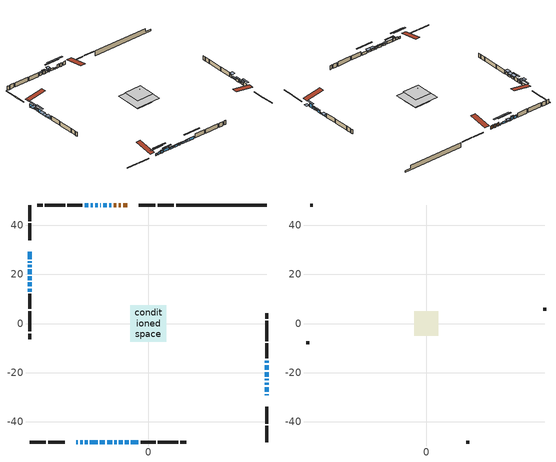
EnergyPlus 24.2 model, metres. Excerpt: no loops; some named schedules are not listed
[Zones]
conditioned space
 floor outside (Floor1 construction): -2.69,-2.69 -2.69,2.69 2.69,2.69 2.69,-2.69 z1.22
 floor outside (Floor2 construction): -1.1,-1.1 -1.1,1.1 1.1,1.1 1.1,-1.1 z1.22
 floor adiabatic (AdiabaticFloorConstruction): -7.41,-7.41 -7.41,7.41 7.41,7.41 7.41,-7.41 z1.22
 floor foundation (Slab1 construction): -4.73,-4.49 -4.73,4.49 4.73,4.49 4.73,-4.49 z-1.52
 wall outside (RimJoist1 construction): 10.38,48.19 3.86,48.19 / -48.19,-48.19 -41.67,-48.19 / -48.19,48.19 -48.19,41.67 / 48.19,-48.19 48.19,-41.67 z1.22:1.52
 wall outside (RimJoist2 construction): 2.93,48.19 -3.87,48.19 / -40.74,-48.19 -33.94,-48.19 / -48.19,40.74 -48.19,33.94 / 48.19,-40.74 48.19,-33.94 z1.22:1.52
 wall outside (AdiabaticWallConstruction 1): -8.56,48.19 -10.15,48.19 / -11.08,48.19 -12.03,48.19 / -12.96,48.19 -14.03,48.19 z1.22:3.25
 wall outside (AdiabaticWallConstruction): 48.19,-29.25 48.19,-28.69 z1.22:1.43; -29.25,-48.19 -28.64,-48.19 / -16.73,-48.19 -14.7,-48.19 / -13.77,-48.19 -12.85,-48.19 z1.22:2.29; -27.71,-48.19 -26.69,-48.19 / -48.19,29.25 -48.19,26.2 / 48.19,-21.57 48.19,-19.74 / -25.77,-48.19 -24.7,-48.19 / -23.77,-48.19 -20.57,-48.19 / -24.33,48.19 -25.85,48.19 / -48.19,14.17 -48.19,12.95 / -7.02,-48.19 -3.97,-48.19 z1.22:2.74; -14.96,48.19 -15.87,48.19 z1.22:2.14; -16.8,48.19 -18.33,48.19 / -48.19,19.18 -48.19,17.66 z1.22:2.44; -19.25,48.19 -19.61,48.19 / -48.19,23.83 -48.19,22.92 / 48.19,-24.95 48.19,-24.03 / 48.19,-16 48.19,-15.09 z1.22:2.75; 48.19,-27.76 48.19,-25.88 z1.22:3.3; -48.19,25.27 -48.19,24.76 z1.22:2.85; -48.19,21.99 -48.19,20.11 z1.22:3.33; 48.19,-23.11 48.19,-22.5 z1.22:2.69; 48.19,-18.81 48.19,-16.93 z1.22:1.73; -19.64,-48.19 -17.66,-48.19 z1.22:1.98; -20.54,48.19 -21.56,48.19 z1.22:2.59; -22.48,48.19 -23.4,48.19 z1.22:3.2; -48.19,16.73 -48.19,15.1 / -11.93,-48.19 -10.4,-48.19 / -9.48,-48.19 -7.95,-48.19 z1.22:2.19
 wall outside (Wall1 construction): -26.78,48.19 -32.86,48.19 / -3.04,-48.19 3.04,-48.19 / -48.19,12.03 -48.19,5.95 / 48.19,-14.16 48.19,-8.08 z1.22:3.66
 wall outside (Wall2 construction): -33.79,48.19 -41.99,48.19 / 3.96,-48.19 12.17,-48.19 / -48.19,5.02 -48.19,-3.19 / 48.19,-7.15 48.19,1.05 z1.22:3.66
 wall outside (Wall3 construction): -42.92,48.19 -45.19,48.19 / 13.1,-48.19 15.37,-48.19 / -48.19,-4.12 -48.19,-6.38 / 48.19,1.98 48.19,4.25 z1.22:3.66
 wall foundation (FoundationWall1 construction): 11.3,48.19,-1.52 11.3,48.19,1.22 44.5,48.19,1.22 44.5,48.19,-0.59 48.19,48.19,-0.59 48.19,48.19,-1.52
 window (WindowConstruction 25): 48.19,-29.25 48.19,-28.69 z1.22:1.42
 window (WindowConstruction 4): -29.25,-48.19 -28.64,-48.19 z1.22:2.29
 window (WindowConstruction 5): -27.71,-48.19 -26.69,-48.19 z1.22:2.74
 window (WindowConstruction 6): -14.96,48.19 -15.87,48.19 z1.22:2.13
 window (WindowConstruction 7): -16.8,48.19 -18.32,48.19 z1.22:2.44
 window (WindowConstruction 8): -19.25,48.19 -19.61,48.19 z1.22:2.74
 window (WindowConstruction 9): 48.19,-27.76 48.19,-25.88 z1.22:3.3
 window (WindowConstruction 10): -48.19,29.25 -48.19,26.2 z1.22:2.74
 window (WindowConstruction 26): -48.19,25.27 -48.19,24.76 z1.22:2.84
 window (WindowConstruction 11): -48.19,23.83 -48.19,22.92 z1.22:2.74
 window (WindowConstruction 12): -48.19,21.99 -48.19,20.11 z1.22:3.33
 window (WindowConstruction 13): 48.19,-24.95 48.19,-24.04 z1.22:2.74
 window (WindowConstruction 14): 48.19,-23.11 48.19,-22.5 z1.22:2.69
 window (WindowConstruction 15): 48.19,-21.57 48.19,-19.74 z1.22:2.74
 window (WindowConstruction 16): 48.19,-18.81 48.19,-16.93 z1.22:1.73
 window (WindowConstruction 17): -25.77,-48.19 -24.7,-48.19 z1.22:2.74
 window (WindowConstruction 18): -23.77,-48.19 -20.57,-48.19 z1.22:2.74
 window (WindowConstruction 19): -19.64,-48.19 -17.66,-48.19 z1.22:1.98
 window (WindowConstruction): -48.19,19.18 -48.19,17.66 z1.22:2.44
 window (WindowConstruction 20): -16.73,-48.19 -14.7,-48.19 z1.22:2.29
 window (WindowConstruction 21): -13.77,-48.19 -12.86,-48.19 z1.22:2.29
 window (WindowConstruction 22): -20.54,48.19 -21.56,48.19 z1.22:2.59
 window (WindowConstruction 23): -22.49,48.19 -23.4,48.19 z1.22:3.2
 window (WindowConstruction 24): -24.33,48.19 -25.85,48.19 z1.22:2.74
 window (WindowConstruction 27): -48.19,16.73 -48.19,15.1 z1.22:2.19
 window (WindowConstruction 28): -11.93,-48.19 -10.4,-48.19 z1.22:2.19
 window (WindowConstruction 29): -9.47,-48.19 -7.95,-48.19 z1.22:2.19
 window (WindowConstruction 1): -48.19,14.17 -48.19,12.95 z1.22:2.74
 window (WindowConstruction 2): 48.19,-16 48.19,-15.09 z1.22:2.74
 window (WindowConstruction 3): -7.02,-48.19 -3.97,-48.19 z1.22:2.74
 door (Door): -8.56,48.19 -10.15,48.19 z1.22:3.25
 door (Door 1): -11.08,48.19 -12.03,48.19 z1.22:3.25
 door (Door 2): -12.96,48.19 -14.03,48.19 z1.22:3.25
 ceiling adiabatic (AdiabaticFloorConstruction): 7.41,-7.41 7.41,7.41 -7.41,7.41 -7.41,-7.41 z1.22
attic - vented
 floor to conditioned space (Floor3 construction Reversed): -4.95,-4.95 -4.95,4.95 4.95,4.95 4.95,-4.95 z3.66
 floor to conditioned space (Floor4 construction Reversed): -2.69,-2.69 -2.69,2.69 2.69,2.69 2.69,-2.69 z3.66
 wall outside (Wall4 construction): -46.12,48.19 -47.26,48.19 / 16.29,-48.19 17.43,-48.19 / -48.19,-7.31 -48.19,-8.45 / 48.19,5.18 48.19,6.32 z1.22:3.66
 roof outside (Roof1 construction): -7.63,48.19,3.66 -7.63,37.01,5.52 -4.8,37.01,5.52 -4.8,48.19,3.66; -30.18,-48.19,3.66 -30.18,-37.01,5.52 -33.01,-37.01,5.52 -33.01,-48.19,3.66; -48.19,30.18,3.66 -37.01,30.18,5.52 -37.01,33.01,5.52 -48.19,33.01,3.66; 48.19,-30.18,3.66 37.01,-30.18,5.52 37.01,-33.01,5.52 48.19,-33.01,3.66
shading: 48.19,-28.08 48.19,-29.86 50.01,-29.86 50.01,-28.08 z2.03; -24.98,-48.19 -32.91,-48.19 -32.91,-48.8 -24.98,-48.8 z5.95; -23.03,-48.19 -31.37,-48.19 -31.37,-48.8 -23.03,-48.8 z6.4; -20.44,48.19 -10.39,48.19 -10.39,48.8 -20.44,48.8 z6.7; -21.98,48.19 -13.14,48.19 -13.14,48.8 -21.98,48.8 z6.1; -20.22,48.19 -18.64,48.19 -18.64,50.01 -20.22,50.01 z3.35; 48.19,-24.66 48.19,-28.98 48.8,-28.98 48.8,-24.66 z4.52; -48.19,24.68 -48.19,30.77 -48.8,30.77 -48.8,24.68 z4.26; -48.19,24.15 -48.19,25.88 -50.93,25.88 -50.93,24.15 z3.45; -48.19,22.62 -48.19,24.13 -48.8,24.13 -48.8,22.62 z3.04; -48.19,18.59 -48.19,23.51 -48.8,23.51 -48.8,18.59 z4.85; 48.19,-23.74 48.19,-25.25 48.8,-25.25 48.8,-23.74 z3.04; 48.19,-22.2 48.19,-23.41 48.8,-23.41 48.8,-22.2 z2.99; 48.19,-19.44 48.19,-21.87 48.8,-21.87 48.8,-19.44 z3.04; 48.19,-16.63 48.19,-19.11 48.8,-19.11 48.8,-16.63 z2.03; -24.4,-48.19 -26.06,-48.19 -26.06,-48.8 -24.4,-48.8 z3.04; -19.35,-48.19 -24.99,-48.19 -24.99,-48.8 -19.35,-48.8 z3.96; -17.05,-48.19 -20.25,-48.19 -20.25,-48.8 -17.05,-48.8 z2.59; -48.19,17.05 -48.19,19.79 -50.01,19.79 -50.01,17.05 z3.05; -14.4,-48.19 -17.03,-48.19 -17.03,-48.8 -14.4,-48.8 z2.59; -12.56,-48.19 -14.07,-48.19 -14.07,-48.8 -12.56,-48.8 z2.59; -21.86,48.19 -20.24,48.19 -20.24,48.8 -21.86,48.8 z2.89; -23.7,48.19 -22.19,48.19 -22.19,48.8 -23.7,48.8 z3.5; -26.15,48.19 -24.03,48.19 -24.03,48.8 -26.15,48.8 z3.04; -48.19,14.49 -48.19,17.34 -50.01,17.34 -50.01,14.49 z2.8; -10.1,-48.19 -12.23,-48.19 -12.23,-49.71 -10.1,-49.71 z2.48; -7.65,-48.19 -9.77,-48.19 -9.77,-49.71 -7.65,-49.71 z2.48; -48.19,12.34 -48.19,14.78 -50.01,14.78 -50.01,12.34 z3.35; 48.19,-14.48 48.19,-16.61 50.01,-16.61 50.01,-14.48 z3.35; -0.31,-48.19 -10.68,-48.19 -10.68,-48.8 -0.31,-48.8 z6.4
[Building]
Building 1: Terrain=Suburbs
[Site:Location]
Whitehorse AP_YT: Latitude {deg}=60.71; Longitude {deg}=-135.07; Time Zone {hr}=-8; Elevation {m}=706; Keep Site Location Information=Yes
[Site:GroundTemperature:Shallow]
-5.4229, -7.73249, -7.91745, -6.82143, -2.42154, 1.95786, 5.75456, 8.15968, 8.36401, 6.40785, 2.70796, -1.53709
[Site:WaterMainsTemperature]
Calculation Method=Schedule; Temperature Schedule=mains temperature schedule
[Material] Roughness=Rough; Thermal Absorptance=0.9
Name | Thickness {m} | Conductivity {W/m-K} | Density {kg/m3} | Specific Heat {J/kg-K} | Solar Absorptance | Visible Absorptance
asphalt or fiberglass shingles | 0.00635 | 0.162714 | 1121.4 | 1465.45 | 0.4 | 0.4
ceiling loosefill ins | 0.423333 | 0.0480833 | 16.02 | 1046.75 | 0.7 | 0.7
ceiling loosefill ins 1 | 0.254 | 0.0480833 | 16.02 | 1046.75 | 0.7 | 0.7
ceiling stud and cavity | 0.1397 | 0.0912971 | 65.682 | 1177.47 | 0.7 | 0.7
ceiling stud and cavity 1 | 0.1397 | 0.0871837 | 65.682 | 1177.47 | 0.7 | 0.7
concrete 4.0 in. | 0.1016 | 1.803125 | 2242.8 | 837.4 | 0.7 | 0.7
concrete 8.0 in. | 0.2032 | 1.803125 | 2242.8 | 837.4 | 0.7 | 0.7
door material | 0.04445 | 0.0451087 | 512.64 | 1214.23 | 0.7 | 0.7
exterior vertical ins | 0.119016 | 0.029427 | 32.04 | 1214.23 | 0.7 | 0.7
floor covering | 0.0127 | 0.0433444 | 54.468 | 1339.84 | 0.6 | 0.6
floor rigid ins; rim joist rigid ins | 0.103632 | 0.029427 | 32.04 | 1214.23 | 0.7 | 0.7
floor rigid ins 1; wall rigid ins 1 | 0.512978 | 0.029427 | 32.04 | 1214.23 | 0.7 | 0.7
floor stud and cavity | 0.1397 | 0.118734 | 92.3553 | 1139.71 | 0.7 | 0.7
floor stud and cavity 1 | 0.1397 | 0.223993 | 92.3553 | 1139.71 | 0.7 | 0.7
floor stud and cavity 2 | 0.1397 | 1.75129 | 37.0049 | 1207.88 | 0.7 | 0.7
furniture material conditioned space 1 | 0.1524 | 0.115458 | 640.8 | 1214.23 | 0.6 | 0.6
gypsum board | 0.0127 | 0.160291 | 801 | 837.4 | 0.6 | 0.6
gypsum board 1 | 0.0127 | 0.160291 | 801 | 837.4 | 0.7 | 0.7
osb sheathing 0.5 in. | 0.0127 | 0.115458 | 512.64 | 1214.23 | 0.7 | 0.7
osb sheathing 0.75 in. | 0.01905 | 0.115458 | 512.64 | 1214.23 | 0.7 | 0.7
osb sheathing 2.0 in. | 0.0508 | 0.115458 | 512.64 | 1214.23 | 0.7 | 0.7
rim joist stud and cavity | 0.0508 | 0.0729309 | 125.044 | 1163.47 | 0.6 | 0.6
rim joist stud and cavity 1 | 0.0508 | 0.0575183 | 125.044 | 1163.47 | 0.6 | 0.6
wall rigid ins | 0.051816 | 0.029427 | 32.04 | 1214.23 | 0.7 | 0.7
wall stud and cavity | 0.1397 | 0.0735976 | 139.0536 | 1170.24 | 0.7 | 0.7
wall stud and cavity 1 | 0.1397 | 0.0714115 | 139.0536 | 1170.24 | 0.7 | 0.7
wall stud and cavity 2 | 0.1397 | 0.0723229 | 139.0536 | 1170.24 | 0.7 | 0.7
wall stud and cavity 3 | 0.0889 | 6.1454 | 50.32683 | 1063.81 | 0.6 | 0.6
wall stud and cavity 4 | 0.0889 | 0.380278 | 52.3479 | 1209.89 | 0.7 | 0.7
wall stud and cavity 5 | 0.0889 | 0.391764 | 83.0341 | 1211.67 | 0.7 | 0.7
wood siding | 0.0254 | 0.102417 | 544.68 | 1172.36 | 0.4 | 0.4
wood siding 1 | 0.00254 | 0.102417 | 544.68 | 1172.36 | 0.4 | 0.4
wood siding 2; wood siding 3; wood siding 4 | 0.0254 | 0.102417 | 544.68 | 1172.36 | 0.7 | 0.7
[WindowMaterial:SimpleGlazingSystem]
Name | U-Factor {W/m2-K} | Solar Heat Gain Coefficient
WindowMaterial | 1.919164 | 0.55
WindowMaterial 1 | 2.76746 | 0.63
WindowMaterial 10 | 2.78392 | 0.59
WindowMaterial 11 | 4.17333 | 0.68
WindowMaterial 12 | 1.9396 | 0.53
WindowMaterial 13 | 1.91746 | 0.56
WindowMaterial 14 | 1.92882 | 0.55
WindowMaterial 15 | 1.927681 | 0.54
WindowMaterial 16 | 2.79244 | 0.7
WindowMaterial 17 | 2.77711 | 0.65
WindowMaterial 18 | 1.950393 | 0.51
WindowMaterial 19 | 1.9027 | 0.58
WindowMaterial 2 | 1.88964 | 0.59
WindowMaterial 20 | 2.76916 | 0.5
WindowMaterial 21 | 1.88339 | 0.6
WindowMaterial 22 | 1.90667 | 0.56
WindowMaterial 23 | 2.6732 | 0.4
WindowMaterial 24 | 2.762347 | 0.61
WindowMaterial 25 | 2.77995 | 0.66
WindowMaterial 26 | 2.779381 | 0.66
WindowMaterial 27 | 2.78392 | 0.57
WindowMaterial 3 | 1.99525 | 0.46
WindowMaterial 4 | 2.77995 | 0.67
WindowMaterial 5 | 1.90894 | 0.57
WindowMaterial 6 | 2.78847 | 0.62
WindowMaterial 7 | 2.74588 | 0.56
WindowMaterial 8 | 4.181847 | 0.68
WindowMaterial 9 | 1.86863 | 0.61
[Construction]
AdiabaticFloorConstruction: floor stud and cavity 2, floor rigid ins 1, osb sheathing 0.75 in., floor covering
AdiabaticWallConstruction: wood siding 3, wall rigid ins 1, wall stud and cavity 4, gypsum board
AdiabaticWallConstruction 1: wood siding 4, wall rigid ins 1, wall stud and cavity 4, gypsum board
Door; Door 1; Door 2: door material
Floor1 construction: floor stud and cavity, floor rigid ins, osb sheathing 0.75 in., floor covering
Floor2 construction: floor stud and cavity 1, floor rigid ins, osb sheathing 0.75 in., floor covering
Floor3 construction Reversed: gypsum board, ceiling stud and cavity, ceiling loosefill ins
Floor4 construction Reversed: gypsum board, ceiling stud and cavity 1, ceiling loosefill ins 1
FoundationWall1 construction: concrete 8.0 in., gypsum board 1
furniture construction conditioned space 1: furniture material conditioned space 1
PartitionWallConstruction: gypsum board, wall stud and cavity 5, gypsum board
RimJoist1 construction: wood siding 2, rim joist rigid ins, osb sheathing 2.0 in., rim joist stud and cavity
RimJoist2 construction: wood siding 2, rim joist rigid ins, osb sheathing 2.0 in., rim joist stud and cavity 1
Roof1 construction: asphalt or fiberglass shingles
Slab1 construction: concrete 4.0 in.
Wall1 construction: wood siding, wall rigid ins, osb sheathing 0.5 in., wall stud and cavity, gypsum board
Wall2 construction: wood siding, wall rigid ins, osb sheathing 0.5 in., wall stud and cavity 1, gypsum board
Wall3 construction: wood siding, wall rigid ins, osb sheathing 0.5 in., wall stud and cavity 2, gypsum board
Wall4 construction: wood siding 1, wall stud and cavity 3
WindowConstruction: WindowMaterial
WindowConstruction 1; WindowConstruction 3: WindowMaterial 1
WindowConstruction 10: WindowMaterial 9
WindowConstruction 11: WindowMaterial 10
WindowConstruction 12: WindowMaterial 11
WindowConstruction 13: WindowMaterial 12
WindowConstruction 14: WindowMaterial 13
WindowConstruction 15; WindowConstruction 2: WindowMaterial 2
WindowConstruction 16: WindowMaterial 14
WindowConstruction 17: WindowMaterial 15
WindowConstruction 18: WindowMaterial 16
WindowConstruction 19: WindowMaterial 17
WindowConstruction 20: WindowMaterial 18
WindowConstruction 21: WindowMaterial 19
WindowConstruction 22: WindowMaterial 20
WindowConstruction 23: WindowMaterial 21
WindowConstruction 24: WindowMaterial 22
WindowConstruction 25: WindowMaterial 23
WindowConstruction 26: WindowMaterial 24
WindowConstruction 27: WindowMaterial 25
WindowConstruction 28: WindowMaterial 26
WindowConstruction 29: WindowMaterial 27
WindowConstruction 4: WindowMaterial 3
WindowConstruction 5: WindowMaterial 4
WindowConstruction 6: WindowMaterial 5
WindowConstruction 7: WindowMaterial 6
WindowConstruction 8: WindowMaterial 7
WindowConstruction 9: WindowMaterial 8
[Zone] Multiplier=1; Part of Total Floor Area=Yes
Name | Volume {m3}
attic - vented | 39.1318
conditioned space | 818
[Space]
Name | Zone | Volume {m3}
attic - vented 1 | attic - vented | 39.1318
conditioned space 1 | conditioned space | 818
[ZoneInfiltration:EffectiveLeakageArea]
infil attic - vented 1: Zone or Space=attic - vented 1; Schedule=Always On Discrete; Effective Air Leakage Area {cm2}=4004.84; Stack Coefficient=0.000299137; Wind Coefficient=1.16857e-05
[ZoneMixing]
whole house fan mix: Zone or Space=attic - vented; Schedule=Always On Continuous; Design Flow Rate Calculation Method=Flow/Zone; Design Flow Rate {m3/s}=0; Source Zone or Space=conditioned space
[SurfaceProperty:ExposedFoundationPerimeter]
Slab1: Exposed Perimeter Calculation Method=TotalExposedPerimeter; Total Exposed Perimeter {m}=36.881
[InternalMass] Zone or ZoneList=conditioned space; Space or SpaceList=conditioned space 1
Name | Construction | Surface Area {m2}
furniture mass conditioned space 1 | furniture construction conditioned space 1 | 135.36
partition wall mass | PartitionWallConstruction | 338.399
[Lights]
interior lighting: Zone or ZoneList or Space or SpaceList=conditioned space 1; Schedule=interior lighting schedule; Design Level Calculation Method=LightingLevel; Lighting Level {W}=343.2; Return Air Fraction=0; Fraction Radiant=0.6; Fraction Visible=0.2; Fraction Replaceable=1
[People]
occupants: Zone or ZoneList or Space or SpaceList=conditioned space 1; Number of People Schedule=occupants schedule; Number of People Calculation Method=People; Number of People=3; Fraction Radiant=0.314171; Sensible Heat Fraction=0.56303; Activity Level Schedule=occupants activity schedule; Carbon Dioxide Generation Rate {m3/s-W}=0; Enable ASHRAE 55 Comfort Warnings=No; Mean Radiant Temperature Calculation Type=EnclosureAveraged
[ElectricEquipment] Zone or ZoneList or Space or SpaceList=conditioned space 1; Design Level Calculation Method=EquipmentLevel
Name | Schedule | Design Level {W} | Fraction Latent | Fraction Radiant | Fraction Lost
clothes dryer | clothes dryer schedule | 140.772 | 0.015 | 0.081 | 0.85
clothes washer | clothes washer schedule | 32.1985 | 0.03 | 0.162 | 0.7
cooking range | cooking range schedule | 215.147 | 0.08 | 0.432 | 0.2
dishwasher | dishwasher schedule | 66.8632 | 0.3 | 0.18 | 0.4
fridge | fridge schedule | 72.9452 | 0 | 0.6 | 0
mech vent bath fan 0 | mech vent bath fan 0 schedule | 25.1 | 0 | 0 | 1
mech vent bath fan 1 | mech vent bath fan 1 schedule | 25.1 | 0 | 0 | 1
mech vent house fan | mech vent house fan schedule | 19.9167 | 0 | 0 | 0.5
mech vent house fan cfis | mech vent house fan cfis schedule | 0 | 0 | 0 | 0
mech vent range fan 0 | mech vent range fan 0 schedule | 57 | 0 | 0 | 1
misc plug loads | misc plug loads schedule | 494.7 | 0.045 | 0.513 | 0.1
whole house fan | Always On Discrete | 0 | 0 | 0 | 1
[OtherEquipment] Zone or ZoneList or Space or SpaceList=conditioned space 1; Design Level Calculation Method=EquipmentLevel
Name | Fuel Type | Schedule | Design Level {W} | Fraction Latent | Fraction Radiant | Fraction Lost
clothes dryer 1 | Electricity | clothes dryer schedule | 0 | 0.015 | 0.081 | 0.85
cooking range 1 | Electricity | cooking range schedule | 0 | 0.08 | 0.432 | 0.2
general water use latent | None | general water use schedule | 62.594 | 1 | 0 | 0
general water use sensible | None | general water use schedule | -61.6891 | 0 | 0.6 | 0
mech vent house fan latent load | None | Always On Discrete | 0 | 1 | 0 | 0
mech vent house fan sensible load | None | Always On Discrete | 0 | 0 | 0 | 0
water heater energy adjustment1 | Electricity | Always On Discrete | 0.01 | 0 | 0 | 1
[ZoneInfiltration:DesignFlowRate] Zone or ZoneList or Space or SpaceList=conditioned space 1; Schedule=Always On Discrete; Design Flow Rate Calculation Method=Flow/Zone; Design Flow Rate {m3/s}=0
infil flow; natural vent flow; whole house fan flow
[Foundation:Kiva]
Foundation Kiva 1: Initial Indoor Air Temperature {C}=18; Wall Height Above Grade {m}=1.21999; Wall Depth Below Slab {m}=0.2032; Custom Block Material Name 1=exterior vertical ins; Custom Block Depth 1 {m}=2.74; Custom Block X Position 1 {m}=0.2159; Custom Block Z Position 1 {m}=0
[Foundation:Kiva:Settings]
Soil Conductivity {W/m-K}=0.849921; Soil Density {kg/m3}=1842.3; Soil Specific Heat {J/kg-K}=418.7; Ground Solar Absorptivity=0.9; Ground Thermal Absorptivity=0.9; Ground Surface Roughness {m}=0.03; Far-Field Width {m}=40; Deep-Ground Boundary Condition=ZeroFlux; Deep-Ground Depth {m}=40; Minimum Cell Dimension {m}=0.2; Maximum Cell Growth Coefficient=3; Simulation Timestep=Timestep
[Exterior:Lights]
exterior lighting: Schedule=exterior lighting schedule; Design Level {W}=75.6
[Schedule:Constant]
Name | Hourly Value
Always On Continuous; mech vent house fan schedule; mech vent house fan cfis schedule; Always On Discrete | 1
occupants activity schedule | 117.228
fridge schedule | 0
[Schedule:Week:Daily]
interior lighting schedule Week Rule - Jan1-Jan27: interior lighting schedule day, interior lighting schedule day, interior lighting schedule day, interior lighting schedule day, interior lighting schedule day, interior lighting schedule day, interior lighting schedule day, interior lighting schedule default day, interior lighting schedule default day, interior lighting schedule default day, interior lighting schedule default day, interior lighting schedule default day
interior lighting schedule Week Rule - Jan28-Feb3: interior lighting schedule day, interior lighting schedule day, interior lighting schedule day, interior lighting schedule day, interior lighting schedule day 1, interior lighting schedule day 1, interior lighting schedule day 1, interior lighting schedule default day, interior lighting schedule default day, interior lighting schedule default day, interior lighting schedule default day, interior lighting schedule default day
interior lighting schedule Week Rule - Feb4-Feb24: interior lighting schedule day 1, interior lighting schedule day 1, interior lighting schedule day 1, interior lighting schedule day 1, interior lighting schedule day 1, interior lighting schedule day 1, interior lighting schedule day 1, interior lighting schedule default day, interior lighting schedule default day, interior lighting schedule default day, interior lighting schedule default day, interior lighting schedule default day
interior lighting schedule Week Rule - Feb25-Mar3: interior lighting schedule day 1, interior lighting schedule day 1, interior lighting schedule day 1, interior lighting schedule day 1, interior lighting schedule day 2, interior lighting schedule day 2, interior lighting schedule day 2, interior lighting schedule default day, interior lighting schedule default day, interior lighting schedule default day, interior lighting schedule default day, interior lighting schedule default day
interior lighting schedule Week Rule - Mar4-Mar31: interior lighting schedule day 2, interior lighting schedule day 2, interior lighting schedule day 2, interior lighting schedule day 2, interior lighting schedule day 2, interior lighting schedule day 2, interior lighting schedule day 2, interior lighting schedule default day, interior lighting schedule default day, interior lighting schedule default day, interior lighting schedule default day, interior lighting schedule default day
interior lighting schedule Week Rule - Apr1-Apr28: interior lighting schedule day 3, interior lighting schedule day 3, interior lighting schedule day 3, interior lighting schedule day 3, interior lighting schedule day 3, interior lighting schedule day 3, interior lighting schedule day 3, interior lighting schedule default day, interior lighting schedule default day, interior lighting schedule default day, interior lighting schedule default day, interior lighting schedule default day
interior lighting schedule Week Rule - Apr29-May5: interior lighting schedule day 3, interior lighting schedule day 3, interior lighting schedule day 4, interior lighting schedule day 4, interior lighting schedule day 4, interior lighting schedule day 4, interior lighting schedule day 4, interior lighting schedule default day, interior lighting schedule default day, interior lighting schedule default day, interior lighting schedule default day, interior lighting schedule default day
interior lighting schedule Week Rule - May6-May26: interior lighting schedule day 4, interior lighting schedule day 4, interior lighting schedule day 4, interior lighting schedule day 4, interior lighting schedule day 4, interior lighting schedule day 4, interior lighting schedule day 4, interior lighting schedule default day, interior lighting schedule default day, interior lighting schedule default day, interior lighting schedule default day, interior lighting schedule default day
interior lighting schedule Week Rule - May27-Jun2: interior lighting schedule day 4, interior lighting schedule day 4, interior lighting schedule day 4, interior lighting schedule day 4, interior lighting schedule day 4, interior lighting schedule day 5, interior lighting schedule day 5, interior lighting schedule default day, interior lighting schedule default day, interior lighting schedule default day, interior lighting schedule default day, interior lighting schedule default day
interior lighting schedule Week Rule - Jun3-Jun30: interior lighting schedule day 5, interior lighting schedule day 5, interior lighting schedule day 5, interior lighting schedule day 5, interior lighting schedule day 5, interior lighting schedule day 5, interior lighting schedule day 5, interior lighting schedule default day, interior lighting schedule default day, interior lighting schedule default day, interior lighting schedule default day, interior lighting schedule default day
interior lighting schedule Week Rule - Jul1-Jul28: interior lighting schedule day 6, interior lighting schedule day 6, interior lighting schedule day 6, interior lighting schedule day 6, interior lighting schedule day 6, interior lighting schedule day 6, interior lighting schedule day 6, interior lighting schedule default day, interior lighting schedule default day, interior lighting schedule default day, interior lighting schedule default day, interior lighting schedule default day
interior lighting schedule Week Rule - Jul29-Aug4: interior lighting schedule day 6, interior lighting schedule day 6, interior lighting schedule day 6, interior lighting schedule day 7, interior lighting schedule day 7, interior lighting schedule day 7, interior lighting schedule day 7, interior lighting schedule default day, interior lighting schedule default day, interior lighting schedule default day, interior lighting schedule default day, interior lighting schedule default day
interior lighting schedule Week Rule - Aug5-Aug25: interior lighting schedule day 7, interior lighting schedule day 7, interior lighting schedule day 7, interior lighting schedule day 7, interior lighting schedule day 7, interior lighting schedule day 7, interior lighting schedule day 7, interior lighting schedule default day, interior lighting schedule default day, interior lighting schedule default day, interior lighting schedule default day, interior lighting schedule default day
interior lighting schedule Week Rule - Aug26-Sep1: interior lighting schedule day 7, interior lighting schedule day 7, interior lighting schedule day 7, interior lighting schedule day 7, interior lighting schedule day 7, interior lighting schedule day 7, interior lighting schedule day 8, interior lighting schedule default day, interior lighting schedule default day, interior lighting schedule default day, interior lighting schedule default day, interior lighting schedule default day
interior lighting schedule Week Rule - Sep2-Sep29: interior lighting schedule day 8, interior lighting schedule day 8, interior lighting schedule day 8, interior lighting schedule day 8, interior lighting schedule day 8, interior lighting schedule day 8, interior lighting schedule day 8, interior lighting schedule default day, interior lighting schedule default day, interior lighting schedule default day, interior lighting schedule default day, interior lighting schedule default day
interior lighting schedule Week Rule - Sep30-Oct6: interior lighting schedule day 8, interior lighting schedule day 9, interior lighting schedule day 9, interior lighting schedule day 9, interior lighting schedule day 9, interior lighting schedule day 9, interior lighting schedule day 9, interior lighting schedule default day, interior lighting schedule default day, interior lighting schedule default day, interior lighting schedule default day, interior lighting schedule default day
interior lighting schedule Week Rule - Oct7-Oct27: interior lighting schedule day 9, interior lighting schedule day 9, interior lighting schedule day 9, interior lighting schedule day 9, interior lighting schedule day 9, interior lighting schedule day 9, interior lighting schedule day 9, interior lighting schedule default day, interior lighting schedule default day, interior lighting schedule default day, interior lighting schedule default day, interior lighting schedule default day
interior lighting schedule Week Rule - Oct28-Nov3: interior lighting schedule day 9, interior lighting schedule day 9, interior lighting schedule day 9, interior lighting schedule day 9, interior lighting schedule day 10, interior lighting schedule day 10, interior lighting schedule day 10, interior lighting schedule default day, interior lighting schedule default day, interior lighting schedule default day, interior lighting schedule default day, interior lighting schedule default day
interior lighting schedule Week Rule - Nov4-Nov24: interior lighting schedule day 10, interior lighting schedule day 10, interior lighting schedule day 10, interior lighting schedule day 10, interior lighting schedule day 10, interior lighting schedule day 10, interior lighting schedule day 10, interior lighting schedule default day, interior lighting schedule default day, interior lighting schedule default day, interior lighting schedule default day, interior lighting schedule default day
interior lighting schedule Week Rule - Nov25-Dec1: interior lighting schedule day 10, interior lighting schedule day 10, interior lighting schedule day 10, interior lighting schedule day 10, interior lighting schedule day 10, interior lighting schedule day 10, interior lighting schedule day 11, interior lighting schedule default day, interior lighting schedule default day, interior lighting schedule default day, interior lighting schedule default day, interior lighting schedule default day
interior lighting schedule Week Rule - Dec2-Dec31: interior lighting schedule day 11, interior lighting schedule day 11, interior lighting schedule day 11, interior lighting schedule day 11, interior lighting schedule day 11, interior lighting schedule day 11, interior lighting schedule day 11, interior lighting schedule default day, interior lighting schedule default day, interior lighting schedule default day, interior lighting schedule default day, interior lighting schedule default day
occupants schedule Week Rule - Jan1-Dec31: occupants schedule day, occupants schedule day, occupants schedule day, occupants schedule day, occupants schedule day, occupants schedule day, occupants schedule day, occupants schedule default day, occupants schedule default day, occupants schedule default day, occupants schedule default day, occupants schedule default day
clothes dryer schedule Week Rule - Jan1-Dec31: clothes dryer schedule day, clothes dryer schedule day, clothes dryer schedule day, clothes dryer schedule day, clothes dryer schedule day, clothes dryer schedule day, clothes dryer schedule day, clothes dryer schedule default day, clothes dryer schedule default day, clothes dryer schedule default day, clothes dryer schedule default day, clothes dryer schedule default day
clothes washer schedule Week Rule - Jan1-Dec31: clothes washer schedule day, clothes washer schedule day, clothes washer schedule day, clothes washer schedule day, clothes washer schedule day, clothes washer schedule day, clothes washer schedule day, clothes washer schedule default day, clothes washer schedule default day, clothes washer schedule default day, clothes washer schedule default day, clothes washer schedule default day
cooking range schedule Week Rule - Jan1-Dec31: cooking range schedule day, cooking range schedule day, cooking range schedule day, cooking range schedule day, cooking range schedule day, cooking range schedule day, cooking range schedule day, cooking range schedule default day, cooking range schedule default day, cooking range schedule default day, cooking range schedule default day, cooking range schedule default day
dishwasher schedule Week Rule - Jan1-Dec31: dishwasher schedule day, dishwasher schedule day, dishwasher schedule day, dishwasher schedule day, dishwasher schedule day, dishwasher schedule day, dishwasher schedule day, dishwasher schedule default day, dishwasher schedule default day, dishwasher schedule default day, dishwasher schedule default day, dishwasher schedule default day
mech vent bath fan 0 schedule Week Rule - Jan1-Dec31: mech vent bath fan 0 schedule day, mech vent bath fan 0 schedule day, mech vent bath fan 0 schedule day, mech vent bath fan 0 schedule day, mech vent bath fan 0 schedule day, mech vent bath fan 0 schedule day, mech vent bath fan 0 schedule day, mech vent bath fan 0 schedule default day, mech vent bath fan 0 schedule default day, mech vent bath fan 0 schedule default day, mech vent bath fan 0 schedule default day, mech vent bath fan 0 schedule default day
mech vent bath fan 1 schedule Week Rule - Jan1-Dec31: mech vent bath fan 1 schedule day, mech vent bath fan 1 schedule day, mech vent bath fan 1 schedule day, mech vent bath fan 1 schedule day, mech vent bath fan 1 schedule day, mech vent bath fan 1 schedule day, mech vent bath fan 1 schedule day, mech vent bath fan 1 schedule default day, mech vent bath fan 1 schedule default day, mech vent bath fan 1 schedule default day, mech vent bath fan 1 schedule default day, mech vent bath fan 1 schedule default day
mech vent range fan 0 schedule Week Rule - Jan1-Dec31: mech vent range fan 0 schedule day, mech vent range fan 0 schedule day, mech vent range fan 0 schedule day, mech vent range fan 0 schedule day, mech vent range fan 0 schedule day, mech vent range fan 0 schedule day, mech vent range fan 0 schedule day, mech vent range fan 0 schedule default day, mech vent range fan 0 schedule default day, mech vent range fan 0 schedule default day, mech vent range fan 0 schedule default day, mech vent range fan 0 schedule default day
[Schedule:Year]
interior lighting schedule: interior lighting schedule Week Rule - Jan1-Jan27, 1, 1, 1, 27, interior lighting schedule Week Rule - Jan28-Feb3, 1, 28, 2, 3, interior lighting schedule Week Rule - Feb4-Feb24, 2, 4, 2, 24, interior lighting schedule Week Rule - Feb25-Mar3, 2, 25, 3, 3, interior lighting schedule Week Rule - Mar4-Mar31, 3, 4, 3, 31, interior lighting schedule Week Rule - Apr1-Apr28, 4, 1, 4, 28, interior lighting schedule Week Rule - Apr29-May5, 4, 29, 5, 5, interior lighting schedule Week Rule - May6-May26, 5, 6, 5, 26, interior lighting schedule Week Rule - May27-Jun2, 5, 27, 6, 2, interior lighting schedule Week Rule - Jun3-Jun30, 6, 3, 6, 30, interior lighting schedule Week Rule - Jul1-Jul28, 7, 1, 7, 28, interior lighting schedule Week Rule - Jul29-Aug4, 7, 29, 8, 4, interior lighting schedule Week Rule - Aug5-Aug25, 8, 5, 8, 25, interior lighting schedule Week Rule - Aug26-Sep1, 8, 26, 9, 1, interior lighting schedule Week Rule - Sep2-Sep29, 9, 2, 9, 29, interior lighting schedule Week Rule - Sep30-Oct6, 9, 30, 10, 6, interior lighting schedule Week Rule - Oct7-Oct27, 10, 7, 10, 27, interior lighting schedule Week Rule - Oct28-Nov3, 10, 28, 11, 3, interior lighting schedule Week Rule - Nov4-Nov24, 11, 4, 11, 24, interior lighting schedule Week Rule - Nov25-Dec1, 11, 25, 12, 1, interior lighting schedule Week Rule - Dec2-Dec31, 12, 2, 12, 31
occupants schedule: occupants schedule Week Rule - Jan1-Dec31, 1, 1, 12, 31
clothes dryer schedule: clothes dryer schedule Week Rule - Jan1-Dec31, 1, 1, 12, 31
clothes washer schedule: clothes washer schedule Week Rule - Jan1-Dec31, 1, 1, 12, 31
cooking range schedule: cooking range schedule Week Rule - Jan1-Dec31, 1, 1, 12, 31
dishwasher schedule: dishwasher schedule Week Rule - Jan1-Dec31, 1, 1, 12, 31
mech vent bath fan 0 schedule: mech vent bath fan 0 schedule Week Rule - Jan1-Dec31, 1, 1, 12, 31
mech vent bath fan 1 schedule: mech vent bath fan 1 schedule Week Rule - Jan1-Dec31, 1, 1, 12, 31
mech vent range fan 0 schedule: mech vent range fan 0 schedule Week Rule - Jan1-Dec31, 1, 1, 12, 31
misc plug loads schedule: misc plug loads schedule Week Rule - Jan1-Dec31, 1, 1, 12, 31
general water use schedule: general water use schedule Week Rule - Jan1-Dec31, 1, 1, 12, 31
exterior lighting schedule: exterior lighting schedule Week Rule - Jan1-Jan27, 1, 1, 1, 27, exterior lighting schedule Week Rule - Jan28-Feb3, 1, 28, 2, 3, exterior lighting schedule Week Rule - Feb4-Feb24, 2, 4, 2, 24, exterior lighting schedule Week Rule - Feb25-Mar3, 2, 25, 3, 3, exterior lighting schedule Week Rule - Mar4-Mar31, 3, 4, 3, 31, exterior lighting schedule Week Rule - Apr1-Apr28, 4, 1, 4, 28, exterior lighting schedule Week Rule - Apr29-May5, 4, 29, 5, 5, exterior lighting schedule Week Rule - May6-May26, 5, 6, 5, 26, exterior lighting schedule Week Rule - May27-Jun2, 5, 27, 6, 2, exterior lighting schedule Week Rule - Jun3-Jun30, 6, 3, 6, 30, exterior lighting schedule Week Rule - Jul1-Jul28, 7, 1, 7, 28, exterior lighting schedule Week Rule - Jul29-Aug4, 7, 29, 8, 4, exterior lighting schedule Week Rule - Aug5-Aug25, 8, 5, 8, 25, exterior lighting schedule Week Rule - Aug26-Sep1, 8, 26, 9, 1, exterior lighting schedule Week Rule - Sep2-Sep29, 9, 2, 9, 29, exterior lighting schedule Week Rule - Sep30-Oct6, 9, 30, 10, 6, exterior lighting schedule Week Rule - Oct7-Oct27, 10, 7, 10, 27, exterior lighting schedule Week Rule - Oct28-Nov3, 10, 28, 11, 3, exterior lighting schedule Week Rule - Nov4-Nov24, 11, 4, 11, 24, exterior lighting schedule Week Rule - Nov25-Dec1, 11, 25, 12, 1, exterior lighting schedule Week Rule - Dec2-Dec31, 12, 2, 12, 31
[Schedule:Compact]
mains temperature schedule: Through: 01/01, For: AllDays, Until: 24:00, 1.27556, Through: 01/02, For: AllDays, Until: 24:00, 1.21222, Through: 01/03, For: AllDays, Until: 24:00, 1.15, Through: 01/04, For: AllDays, Until: 24:00, 1.08833, Through: 01/05, For: AllDays, Until: 24:00, 1.02778, Through: 01/06, For: AllDays, Until: 24:00, 0.967222, Through: 01/07, For: AllDays, Until: 24:00, 0.907778, Through: 01/08, For: AllDays, Until: 24:00, 0.848889, Through: 01/09, For: AllDays, Until: 24:00, 0.791111, Through: 01/10, For: AllDays, Until: 24:00, 0.733333, Through: 01/11, For: AllDays, Until: 24:00, 0.677222, Through: 01/12, For: AllDays, Until: 24:00, 0.621111, Through: 01/13, For: AllDays, Until: 24:00, 0.566667, Through: 01/14, For: AllDays, Until: 24:00, 0.512222, Through: 01/15, For: AllDays, Until: 24:00, 0.459444, Through: 01/16, For: AllDays, Until: 24:00, 0.407222, Through: 01/17, For: AllDays, Until: 24:00, 0.355556, Through: 01/18, For: AllDays, Until: 24:00, 0.305, Through: 01/19, For: AllDays, Until: 24:00, 0.255556, Through: 01/20, For: AllDays, Until: 24:00, 0.206667, Through: 01/21, For: AllDays, Until: 24:00, 0.158889, Through: 01/22, For: AllDays, Until: 24:00, 0.112222, Through: 01/23, For: AllDays, Until: 24:00, 0.0666667, Through: 01/24, For: AllDays, Until: 24:00, 0.0216667, Through: 01/25, For: AllDays, Until: 24:00, 0, Through: 01/26, For: AllDays, Until: 24:00, 0, Through: 01/27, For: AllDays, Until: 24:00, 0, Through: 01/28, For: AllDays, Until: 24:00, 0, Through: 01/29, For: AllDays, Until: 24:00, 0, Through: 01/30, For: AllDays, Until: 24:00, 0, Through: 01/31, For: AllDays, Until: 24:00, 0, Through: 02/01, For: AllDays, Until: 24:00, 0, Through: 02/02, For: AllDays, Until: 24:00, 0, Through: 02/03, For: AllDays, Until: 24:00, 0, Through: 02/04, For: AllDays, Until: 24:00, 0, Through: 02/05, For: AllDays, Until: 24:00, 0, Through: 02/06, For: AllDays, Until: 24:00, 0, Through: 02/07, For: AllDays, Until: 24:00, 0, Through: 02/08, For: AllDays, Until: 24:00, 0, Through: 02/09, For: AllDays, Until: 24:00, 0, Through: 02/10, For: AllDays, Until: 24:00, 0, Through: 02/11, For: AllDays, Until: 24:00, 0, Through: 02/12, For: AllDays, Until: 24:00, 0, Through: 02/13, For: AllDays, Until: 24:00, 0, Through: 02/14, For: AllDays, Until: 24:00, 0, Through: 02/15, For: AllDays, Until: 24:00, 0, Through: 02/16, For: AllDays, Until: 24:00, 0, Through: 02/17, For: AllDays, Until: 24:00, 0, Through: 02/18, For: AllDays, Until: 24:00, 0, Through: 02/19, For: AllDays, Until: 24:00, 0, Through: 02/20, For: AllDays, Until: 24:00, 0, Through: 02/21, For: AllDays, Until: 24:00, 0, Through: 02/22, For: AllDays, Until: 24:00, 0, Through: 02/23, For: AllDays, Until: 24:00, 0, Through: 02/24, For: AllDays, Until: 24:00, 0, Through: 02/25, For: AllDays, Until: 24:00, 0, Through: 02/26, For: AllDays, Until: 24:00, 0, Through: 02/27, For: AllDays, Until: 24:00, 0, Through: 02/28, For: AllDays, Until: 24:00, 0, Through: 03/01, For: AllDays, Until: 24:00, 0, Through: 03/02, For: AllDays, Until: 24:00, 0, Through: 03/03, For: AllDays, Until: 24:00, 0, Through: 03/04, For: AllDays, Until: 24:00, 0, Through: 03/05, For: AllDays, Until: 24:00, 0, Through: 03/06, For: AllDays, Until: 24:00, 0, Through: 03/07, For: AllDays, Until: 24:00, 0, Through: 03/08, For: AllDays, Until: 24:00, 0, Through: 03/09, For: AllDays, Until: 24:00, 0, Through: 03/10, For: AllDays, Until: 24:00, 0, Through: 03/11, For: AllDays, Until: 24:00, 0, Through: 03/12, For: AllDays, Until: 24:00, 0, Through: 03/13, For: AllDays, Until: 24:00, 0, Through: 03/14, For: AllDays, Until: 24:00, 0, Through: 03/15, For: AllDays, Until: 24:00, 0, Through: 03/16, For: AllDays, Until: 24:00, 0, Through: 03/17, For: AllDays, Until: 24:00, 0, Through: 03/18, For: AllDays, Until: 24:00, 0, Through: 03/19, For: AllDays, Until: 24:00, 0, Through: 03/20, For: AllDays, Until: 24:00, 0, Through: 03/21, For: AllDays, Until: 24:00, 0, Through: 03/22, For: AllDays, Until: 24:00, 0, Through: 03/23, For: AllDays, Until: 24:00, 0, Through: 03/24, For: AllDays, Until: 24:00, 0, Through: 03/25, For: AllDays, Until: 24:00, 0, Through: 03/26, For: AllDays, Until: 24:00, 0, Through: 03/27, For: AllDays, Until: 24:00, 0, Through: 03/28, For: AllDays, Until: 24:00, 0, Through: 03/29, For: AllDays, Until: 24:00, 0, Through: 03/30, For: AllDays, Until: 24:00, 0, Through: 03/31, For: AllDays, Until: 24:00, 0, Through: 04/01, For: AllDays, Until: 24:00, 0, Through: 04/02, For: AllDays, Until: 24:00, 0, Through: 04/03, For: AllDays, Until: 24:00, 0, Through: 04/04, For: AllDays, Until: 24:00, 0, Through: 04/05, For: AllDays, Until: 24:00, 0, Through: 04/06, For: AllDays, Until: 24:00, 0, Through: 04/07, For: AllDays, Until: 24:00, 0, Through: 04/08, For: AllDays, Until: 24:00, 0, Through: 04/09, For: AllDays, Until: 24:00, 0, Through: 04/10, For: AllDays, Until: 24:00, 0.0316667, Through: 04/11, For: AllDays, Until: 24:00, 0.0766667, Through: 04/12, For: AllDays, Until: 24:00, 0.122778, Through: 04/13, For: AllDays, Until: 24:00, 0.169444, Through: 04/14, For: AllDays, Until: 24:00, 0.217778, Through: 04/15, For: AllDays, Until: 24:00, 0.266667, Through: 04/16, For: AllDays, Until: 24:00, 0.316111, Through: 04/17, For: AllDays, Until: 24:00, 0.367222, Through: 04/18, For: AllDays, Until: 24:00, 0.418333, Through: 04/19, For: AllDays, Until: 24:00, 0.471111, Through: 04/20, For: AllDays, Until: 24:00, 0.524444, Through: 04/21, For: AllDays, Until: 24:00, 0.578889, Through: 04/22, For: AllDays, Until: 24:00, 0.633889, Through: 04/23, For: AllDays, Until: 24:00, 0.689444, Through: 04/24, For: AllDays, Until: 24:00, 0.746111, Through: 04/25, For: AllDays, Until: 24:00, 0.803889, Through: 04/26, For: AllDays, Until: 24:00, 0.862222, Through: 04/27, For: AllDays, Until: 24:00, 0.921111, Through: 04/28, For: AllDays, Until: 24:00, 0.980556, Through: 04/29, For: AllDays, Until: 24:00, 1.04111, Through: 04/30, For: AllDays, Until: 24:00, 1.10222, Through: 05/01, For: AllDays, Until: 24:00, 1.16389, Through: 05/02, For: AllDays, Until: 24:00, 1.22667, Through: 05/03, For: AllDays, Until: 24:00, 1.28944, Through: 05/04, For: AllDays, Until: 24:00, 1.35333, Through: 05/05, For: AllDays, Until: 24:00, 1.41778, Through: 05/06, For: AllDays, Until: 24:00, 1.48278, Through: 05/07, For: AllDays, Until: 24:00, 1.54778, Through: 05/08, For: AllDays, Until: 24:00, 1.61389, Through: 05/09, For: AllDays, Until: 24:00, 1.68056, Through: 05/10, For: AllDays, Until: 24:00, 1.74778, Through: 05/11, For: AllDays, Until: 24:00, 1.815, Through: 05/12, For: AllDays, Until: 24:00, 1.88333, Through: 05/13, For: AllDays, Until: 24:00, 1.95167, Through: 05/14, For: AllDays, Until: 24:00, 2.02056, Through: 05/15, For: AllDays, Until: 24:00, 2.09, Through: 05/16, For: AllDays, Until: 24:00, 2.15944, Through: 05/17, For: AllDays, Until: 24:00, 2.22944, Through: 05/18, For: AllDays, Until: 24:00, 2.3, Through: 05/19, For: AllDays, Until: 24:00, 2.37111, Through: 05/20, For: AllDays, Until: 24:00, 2.44167, Through: 05/21, For: AllDays, Until: 24:00, 2.51333, Through: 05/22, For: AllDays, Until: 24:00, 2.585, Through: 05/23, For: AllDays, Until: 24:00, 2.65667, Through: 05/24, For: AllDays, Until: 24:00, 2.72889, Through: 05/25, For: AllDays, Until: 24:00, 2.80111, Through: 05/26, For: AllDays, Until: 24:00, 2.87333, Through: 05/27, For: AllDays, Until: 24:00, 2.94556, Through: 05/28, For: AllDays, Until: 24:00, 3.01833, Through: 05/29, For: AllDays, Until: 24:00, 3.09111, Through: 05/30, For: AllDays, Until: 24:00, 3.16444, Through: 05/31, For: AllDays, Until: 24:00, 3.23722, Through: 06/01, For: AllDays, Until: 24:00, 3.31, Through: 06/02, For: AllDays, Until: 24:00, 3.38333, Through: 06/03, For: AllDays, Until: 24:00, 3.45611, Through: 06/04, For: AllDays, Until: 24:00, 3.52944, Through: 06/05, For: AllDays, Until: 24:00, 3.60222, Through: 06/06, For: AllDays, Until: 24:00, 3.675, Through: 06/07, For: AllDays, Until: 24:00, 3.74833, Through: 06/08, For: AllDays, Until: 24:00, 3.82056, Through: 06/09, For: AllDays, Until: 24:00, 3.89333, Through: 06/10, For: AllDays, Until: 24:00, 3.96611, Through: 06/11, For: AllDays, Until: 24:00, 4.03833, Through: 06/12, For: AllDays, Until: 24:00, 4.11, Through: 06/13, For: AllDays, Until: 24:00, 4.18222, Through: 06/14, For: AllDays, Until: 24:00, 4.25389, Through: 06/15, For: AllDays, Until: 24:00, 4.325, Through: 06/16, For: AllDays, Until: 24:00, 4.39611, Through: 06/17, For: AllDays, Until: 24:00, 4.46722, Through: 06/18, For: AllDays, Until: 24:00, 4.53778, Through: 06/19, For: AllDays, Until: 24:00, 4.60778, Through: 06/20, For: AllDays, Until: 24:00, 4.67778, Through: 06/21, For: AllDays, Until: 24:00, 4.74722, Through: 06/22, For: AllDays, Until: 24:00, 4.81611, Through: 06/23, For: AllDays, Until: 24:00, 4.885, Through: 06/24, For: AllDays, Until: 24:00, 4.95278, Through: 06/25, For: AllDays, Until: 24:00, 5.02056, Through: 06/26, For: AllDays, Until: 24:00, 5.08778, Through: 06/27, For: AllDays, Until: 24:00, 5.15444, Through: 06/28, For: AllDays, Until: 24:00, 5.22111, Through: 06/29, For: AllDays, Until: 24:00, 5.28667, Through: 06/30, For: AllDays, Until: 24:00, 5.35167, Through: 07/01, For: AllDays, Until: 24:00, 5.41611, Through: 07/02, For: AllDays, Until: 24:00, 5.48, Through: 07/03, For: AllDays, Until: 24:00, 5.54333, Through: 07/04, For: AllDays, Until: 24:00, 5.60611, Through: 07/05, For: AllDays, Until: 24:00, 5.66833, Through: 07/06, For: AllDays, Until: 24:00, 5.72944, Through: 07/07, For: AllDays, Until: 24:00, 5.79, Through: 07/08, For: AllDays, Until: 24:00, 5.85, Through: 07/09, For: AllDays, Until: 24:00, 5.90944, Through: 07/10, For: AllDays, Until: 24:00, 5.96778, Through: 07/11, For: AllDays, Until: 24:00, 6.02556, Through: 07/12, For: AllDays, Until: 24:00, 6.08222, Through: 07/13, For: AllDays, Until: 24:00, 6.13833, Through: 07/14, For: AllDays, Until: 24:00, 6.19389, Through: 07/15, For: AllDays, Until: 24:00, 6.24833, Through: 07/16, For: AllDays, Until: 24:00, 6.30222, Through: 07/17, For: AllDays, Until: 24:00, 6.355, Through: 07/18, For: AllDays, Until: 24:00, 6.40667, Through: 07/19, For: AllDays, Until: 24:00, 6.45778, Through: 07/20, For: AllDays, Until: 24:00, 6.50778, Through: 07/21, For: AllDays, Until: 24:00, 6.55722, Through: 07/22, For: AllDays, Until: 24:00, 6.60556, Through: 07/23, For: AllDays, Until: 24:00, 6.65278, Through: 07/24, For: AllDays, Until: 24:00, 6.69889, Through: 07/25, For: AllDays, Until: 24:00, 6.74444, Through: 07/26, For: AllDays, Until: 24:00, 6.78889, Through: 07/27, For: AllDays, Until: 24:00, 6.83222, Through: 07/28, For: AllDays, Until: 24:00, 6.87444, Through: 07/29, For: AllDays, Until: 24:00, 6.91611, Through: 07/30, For: AllDays, Until: 24:00, 6.95611, Through: 07/31, For: AllDays, Until: 24:00, 6.99556, Through: 08/01, For: AllDays, Until: 24:00, 7.03333, Through: 08/02, For: AllDays, Until: 24:00, 7.07056, Through: 08/03, For: AllDays, Until: 24:00, 7.10667, Through: 08/04, For: AllDays, Until: 24:00, 7.14167, Through: 08/05, For: AllDays, Until: 24:00, 7.175, Through: 08/06, For: AllDays, Until: 24:00, 7.20778, Through: 08/07, For: AllDays, Until: 24:00, 7.23944, Through: 08/08, For: AllDays, Until: 24:00, 7.27, Through: 08/09, For: AllDays, Until: 24:00, 7.29889, Through: 08/10, For: AllDays, Until: 24:00, 7.32722, Through: 08/11, For: AllDays, Until: 24:00, 7.35389, Through: 08/12, For: AllDays, Until: 24:00, 7.38, Through: 08/13, For: AllDays, Until: 24:00, 7.40444, Through: 08/14, For: AllDays, Until: 24:00, 7.42778, Through: 08/15, For: AllDays, Until: 24:00, 7.45, Through: 08/16, For: AllDays, Until: 24:00, 7.47111, Through: 08/17, For: AllDays, Until: 24:00, 7.49111, Through: 08/18, For: AllDays, Until: 24:00, 7.50944, Through: 08/19, For: AllDays, Until: 24:00, 7.52667, Through: 08/20, For: AllDays, Until: 24:00, 7.54278, Through: 08/21, For: AllDays, Until: 24:00, 7.55778, Through: 08/22, For: AllDays, Until: 24:00, 7.57167, Through: 08/23, For: AllDays, Until: 24:00, 7.58389, Through: 08/24, For: AllDays, Until: 24:00, 7.595, Through: 08/25, For: AllDays, Until: 24:00, 7.605, Through: 08/26, For: AllDays, Until: 24:00, 7.61389, Through: 08/27, For: AllDays, Until: 24:00, 7.62111, Through: 08/28, For: AllDays, Until: 24:00, 7.62778, Through: 08/29, For: AllDays, Until: 24:00, 7.63222, Through: 08/30, For: AllDays, Until: 24:00, 7.63611, Through: 08/31, For: AllDays, Until: 24:00, 7.63833, Through: 09/01, For: AllDays, Until: 24:00, 7.64, Through: 09/02, For: AllDays, Until: 24:00, 7.63944, Through: 09/03, For: AllDays, Until: 24:00, 7.63833, Through: 09/04, For: AllDays, Until: 24:00, 7.63556, Through: 09/05, For: AllDays, Until: 24:00, 7.63222, Through: 09/06, For: AllDays, Until: 24:00, 7.62667, Through: 09/07, For: AllDays, Until: 24:00, 7.62056, Through: 09/08, For: AllDays, Until: 24:00, 7.61278, Through: 09/09, For: AllDays, Until: 24:00, 7.60389, Through: 09/10, For: AllDays, Until: 24:00, 7.59389, Through: 09/11, For: AllDays, Until: 24:00, 7.58278, Through: 09/12, For: AllDays, Until: 24:00, 7.57, Through: 09/13, For: AllDays, Until: 24:00, 7.55611, Through: 09/14, For: AllDays, Until: 24:00, 7.54111, Through: 09/15, For: AllDays, Until: 24:00, 7.525, Through: 09/16, For: AllDays, Until: 24:00, 7.50722, Through: 09/17, For: AllDays, Until: 24:00, 7.48889, Through: 09/18, For: AllDays, Until: 24:00, 7.46889, Through: 09/19, For: AllDays, Until: 24:00, 7.44778, Through: 09/20, For: AllDays, Until: 24:00, 7.42556, Through: 09/21, For: AllDays, Until: 24:00, 7.40167, Through: 09/22, For: AllDays, Until: 24:00, 7.37722, Through: 09/23, For: AllDays, Until: 24:00, 7.35111, Through: 09/24, For: AllDays, Until: 24:00, 7.32389, Through: 09/25, For: AllDays, Until: 24:00, 7.29611, Through: 09/26, For: AllDays, Until: 24:00, 7.26667, Through: 09/27, For: AllDays, Until: 24:00, 7.23611, Through: 09/28, For: AllDays, Until: 24:00, 7.20444, Through: 09/29, For: AllDays, Until: 24:00, 7.17167, Through: 09/30, For: AllDays, Until: 24:00, 7.13778, Through: 10/01, For: AllDays, Until: 24:00, 7.10278, Through: 10/02, For: AllDays, Until: 24:00, 7.06667, Through: 10/03, For: AllDays, Until: 24:00, 7.02944, Through: 10/04, For: AllDays, Until: 24:00, 6.99111, Through: 10/05, For: AllDays, Until: 24:00, 6.95167, Through: 10/06, For: AllDays, Until: 24:00, 6.91111, Through: 10/07, For: AllDays, Until: 24:00, 6.87, Through: 10/08, For: AllDays, Until: 24:00, 6.82722, Through: 10/09, For: AllDays, Until: 24:00, 6.78389, Through: 10/10, For: AllDays, Until: 24:00, 6.73944, Through: 10/11, For: AllDays, Until: 24:00, 6.69389, Through: 10/12, For: AllDays, Until: 24:00, 6.64722, Through: 10/13, For: AllDays, Until: 24:00, 6.6, Through: 10/14, For: AllDays, Until: 24:00, 6.55167, Through: 10/15, For: AllDays, Until: 24:00, 6.50222, Through: 10/16, For: AllDays, Until: 24:00, 6.45222, Through: 10/17, For: AllDays, Until: 24:00, 6.40111, Through: 10/18, For: AllDays, Until: 24:00, 6.34889, Through: 10/19, For: AllDays, Until: 24:00, 6.29611, Through: 10/20, For: AllDays, Until: 24:00, 6.24222, Through: 10/21, For: AllDays, Until: 24:00, 6.18778, Through: 10/22, For: AllDays, Until: 24:00, 6.13222, Through: 10/23, For: AllDays, Until: 24:00, 6.07611, Through: 10/24, For: AllDays, Until: 24:00, 6.01889, Through: 10/25, For: AllDays, Until: 24:00, 5.96111, Through: 10/26, For: AllDays, Until: 24:00, 5.90278, Through: 10/27, For: AllDays, Until: 24:00, 5.84333, Through: 10/28, For: AllDays, Until: 24:00, 5.78333, Through: 10/29, For: AllDays, Until: 24:00, 5.72278, Through: 10/30, For: AllDays, Until: 24:00, 5.66111, Through: 10/31, For: AllDays, Until: 24:00, 5.59889, Through: 11/01, For: AllDays, Until: 24:00, 5.53611, Through: 11/02, For: AllDays, Until: 24:00, 5.47278, Through: 11/03, For: AllDays, Until: 24:00, 5.40889, Through: 11/04, For: AllDays, Until: 24:00, 5.34444, Through: 11/05, For: AllDays, Until: 24:00, 5.27944, Through: 11/06, For: AllDays, Until: 24:00, 5.21333, Through: 11/07, For: AllDays, Until: 24:00, 5.14722, Through: 11/08, For: AllDays, Until: 24:00, 5.08056, Through: 11/09, For: AllDays, Until: 24:00, 5.01333, Through: 11/10, For: AllDays, Until: 24:00, 4.94556, Through: 11/11, For: AllDays, Until: 24:00, 4.87722, Through: 11/12, For: AllDays, Until: 24:00, 4.80833, Through: 11/13, For: AllDays, Until: 24:00, 4.73944, Through: 11/14, For: AllDays, Until: 24:00, 4.67, Through: 11/15, For: AllDays, Until: 24:00, 4.6, Through: 11/16, For: AllDays, Until: 24:00, 4.53, Through: 11/17, For: AllDays, Until: 24:00, 4.45944, Through: 11/18, For: AllDays, Until: 24:00, 4.38833, Through: 11/19, For: AllDays, Until: 24:00, 4.31722, Through: 11/20, For: AllDays, Until: 24:00, 4.24556, Through: 11/21, For: AllDays, Until: 24:00, 4.17389, Through: 11/22, For: AllDays, Until: 24:00, 4.10222, Through: 11/23, For: AllDays, Until: 24:00, 4.03, Through: 11/24, For: AllDays, Until: 24:00, 3.95778, Through: 11/25, For: AllDays, Until: 24:00, 3.88556, Through: 11/26, For: AllDays, Until: 24:00, 3.81278, Through: 11/27, For: AllDays, Until: 24:00, 3.74, Through: 11/28, For: AllDays, Until: 24:00, 3.66722, Through: 11/29, For: AllDays, Until: 24:00, 3.59389, Through: 11/30, For: AllDays, Until: 24:00, 3.52111, Through: 12/01, For: AllDays, Until: 24:00, 3.44833, Through: 12/02, For: AllDays, Until: 24:00, 3.375, Through: 12/03, For: AllDays, Until: 24:00, 3.30222, Through: 12/04, For: AllDays, Until: 24:00, 3.22889, Through: 12/05, For: AllDays, Until: 24:00, 3.15611, Through: 12/06, For: AllDays, Until: 24:00, 3.08333, Through: 12/07, For: AllDays, Until: 24:00, 3.01056, Through: 12/08, For: AllDays, Until: 24:00, 2.93778, Through: 12/09, For: AllDays, Until: 24:00, 2.865, Through: 12/10, For: AllDays, Until: 24:00, 2.79278, Through: 12/11, For: AllDays, Until: 24:00, 2.72056, Through: 12/12, For: AllDays, Until: 24:00, 2.64833, Through: 12/13, For: AllDays, Until: 24:00, 2.57667, Through: 12/14, For: AllDays, Until: 24:00, 2.505, Through: 12/15, For: AllDays, Until: 24:00, 2.43389, Through: 12/16, For: AllDays, Until: 24:00, 2.36278, Through: 12/17, For: AllDays, Until: 24:00, 2.29222, Through: 12/18, For: AllDays, Until: 24:00, 2.22167, Through: 12/19, For: AllDays, Until: 24:00, 2.15167, Through: 12/20, For: AllDays, Until: 24:00, 2.08222, Through: 12/21, For: AllDays, Until: 24:00, 2.01278, Through: 12/22, For: AllDays, Until: 24:00, 1.94389, Through: 12/23, For: AllDays, Until: 24:00, 1.87556, Through: 12/24, For: AllDays, Until: 24:00, 1.80778, Through: 12/25, For: AllDays, Until: 24:00, 1.74, Through: 12/26, For: AllDays, Until: 24:00, 1.67333, Through: 12/27, For: AllDays, Until: 24:00, 1.60667, Through: 12/28, For: AllDays, Until: 24:00, 1.54056, Through: 12/29, For: AllDays, Until: 24:00, 1.475, Through: 12/30, For: AllDays, Until: 24:00, 1.41056, Through: 12/31, For: AllDays, Until: 24:00, 1.34611
